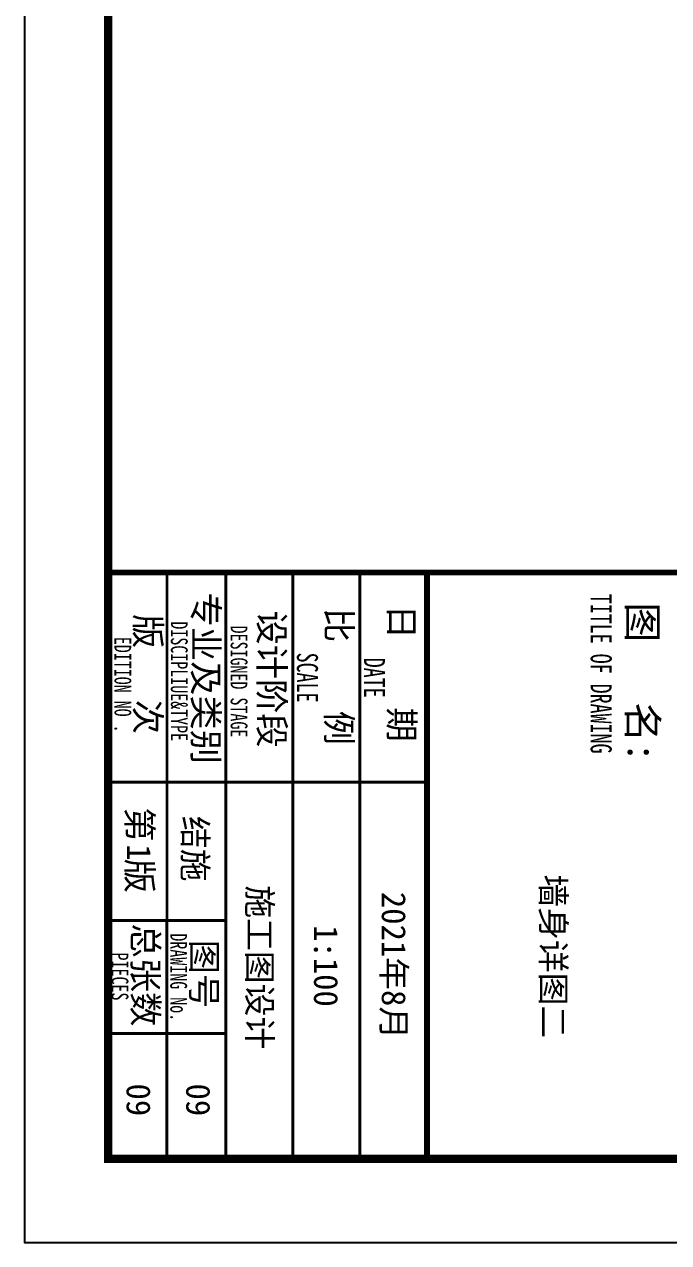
# Model space of a CAD drawing. Extents: x 169490 to 7584583, y -2399407 to 1374371.
# Drawn here: x 1611659 to 1613195, y 680650 to 683557 of the extents above; entities that cross this region are included whole.
import ezdxf

# ---------------------------------------------------------------- set-up
doc = ezdxf.new("R2010")
doc.units = 0
doc.header["$LTSCALE"] = 100
doc.layers.add('图框', color=140, linetype='CONTINUOUS')
doc.layers.add('图签文字', color=147, linetype='CONTINUOUS')
doc.layers.add('图签', color=147, linetype='CONTINUOUS', lineweight=18)
doc.styles.add('宋体', font='')
doc.styles.add('建筑图签-1', font='simhei.ttf', dxfattribs={"width": 0.7})
doc.styles.get('宋体').set_extended_font_data('SimSun')

msp = doc.modelspace()

# ---------------------------------------------------------------- linework, layer by layer
at = {"layer": '图框'}
msp.add_lwpolyline([(1611658.8, 697469.6), (1611658.8, 680649.6), (1623538.8, 680649.6), (1623538.8, 697469.6)], close=True, dxfattribs=at)
at = {"layer": '图框', "const_width": 20}
msp.add_lwpolyline([(1611858.8, 696969.6), (1611858.8, 680849.6), (1623338.8, 680849.6), (1623338.8, 696969.6)], close=True, dxfattribs=at)
at = {"layer": '图框'}
for points, const_width in [([(1611858.8, 682248.6), (1623338.8, 682248.6)], 14), ([(1611998.9, 682248.6), (1611998.9, 681418.6)], 7), ([(1612138.9, 682248.6), (1612138.9, 680848.6)], 7), ([(1612138.9, 682248.6), (1612138.9, 680948.6)], 7), ([(1612298.9, 682248.6), (1612298.9, 680848.6)], 7), ([(1612458.9, 682248.6), (1612458.9, 680848.6)], 7), ([(1612618.9, 682248.6), (1612618.9, 680848.6)], 14), ([(1611858.9, 681748.6), (1612138.9, 681748.6)], 7), ([(1612138.9, 681748.6), (1612618.9, 681748.6)], 7), ([(1611858.9, 681418.6), (1612138.9, 681418.6)], 7), ([(1611858.9, 681418.6), (1612138.9, 681418.6)], 7), ([(1611858.9, 681418.6), (1612138.9, 681418.6)], 7), ([(1611998.8, 681418.6), (1611998.8, 680848.6)], 7), ([(1611858.8, 681148.6), (1612138.8, 681148.6)], 7)]:
    msp.add_lwpolyline(points, dxfattribs=dict(at, const_width=const_width))

# ---------------------------------------------------------------- texts
at = {"layer": '图框', "style": '建筑图签-1', "width": 0.7}
for s, height, p in [('TITLE OF DRAWING', 50, (1613009.3, 682197.8)), ('DISCIPLIUE&TYPE', 40, (1612008.2, 682132.1)), ('DESIGNED STAGE', 40, (1612150.8, 682122.1)), ('EDITION NO .', 40, (1611873.6, 682095.3)), ('SCALE', 50, (1612308.8, 682057.6)), ('DATE', 50, (1612468.7, 682045.4)), ('DRAWING No.', 40, (1612006.8, 681387.6)), ('PIECES', 40, (1611866.8, 681341.9))]:
    msp.add_text(s, height=height, rotation=270, dxfattribs=at).set_placement(p)
at = {"layer": '图签', "color": 2, "style": '宋体'}
for s, height, p in [('结施', 57.34, (1612037.4, 681667.8)), ('1', 57.3, (1611903.8, 681600)), ('施工图设计', 57.34, (1612191.2, 681502.2)), ('2021年8月', 57.34, (1612511.2, 681486.7)), ('1:100', 57.34, (1612349.6, 681407.4)), ('09', 57.34, (1611902.6, 681029.3))]:
    msp.add_text(s, height=height, rotation=270, dxfattribs=at).set_placement(p)
at = {"layer": '图签', "color": 3, "style": '宋体'}
for s, p in [('墙身详图二', (1612891.5, 681528.3)), ('09', (1612044.9, 681029.3))]:
    msp.add_text(s, height=57.34, rotation=270, dxfattribs=at).set_placement(p)
at = {"layer": '图签文字', "color": 7, "style": '建筑图签-1'}
for s, height, p in [('专业及类别', 60, (1612061.4, 682201)), ('版   次 ', 60, (1611923.4, 682149.4)), ('设计阶段', 60, (1612218.8, 682158.3)), ('比    例', 60, (1612379.1, 682164.2)), ('日    期', 60, (1612528.6, 682171.9)), ('图   名:', 70, (1613097.8, 682177.6)), ('第 版', 60, (1611903.5, 681688.5)), ('总张数', 60, (1611917.7, 681411.1)), ('图号', 60, (1612057.7, 681372.5))]:
    msp.add_text(s, height=height, rotation=270, dxfattribs=at).set_placement(p)

doc.saveas('drawing.dxf')
